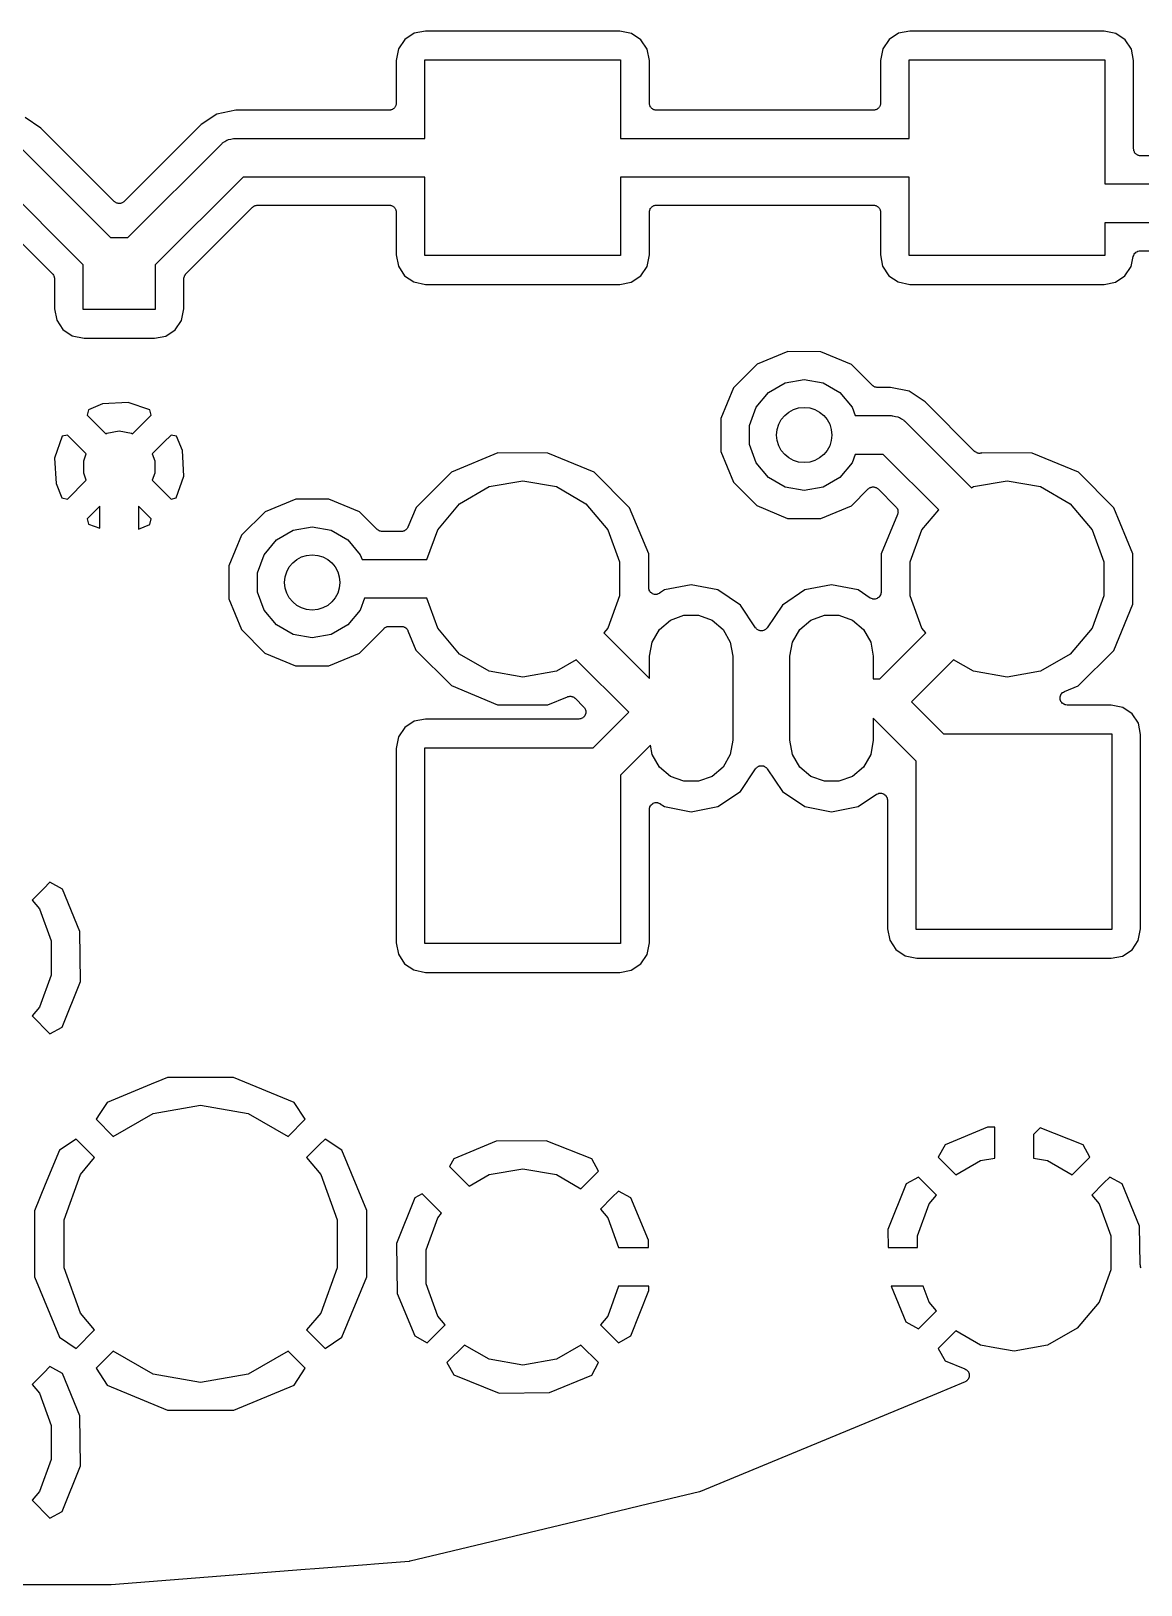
# Model space of a CAD drawing. Extents: x 1.5 to 87.9, y 2 to 70.8.
# Drawn here: x 52 to 72.08, y 1.96 to 30.07 of the extents above; entities that cross this region are included whole.
import ezdxf

# ---------------------------------------------------------------- set-up
doc = ezdxf.new("R2010")
doc.units = 0
doc.header["$MEASUREMENT"] = 0
doc.layers.add('BLACK', color=7, linetype='CONTINUOUS')

msp = doc.modelspace()

# ---------------------------------------------------------------- linework, layer by layer
at = {"layer": 'Black'}
for p, q in [((58.7622, 29.9138), (58.6483, 29.745)), ((58.9328, 30.0258), (58.7622, 29.9138)), ((59.1383, 30.0657), (58.9328, 30.0258)), ((62.6543, 30.0657), (59.1383, 30.0657)), ((62.8666, 30.0231), (62.6543, 30.0657)), ((63.0354, 29.9092), (62.8666, 30.0231)), ((63.1474, 29.7386), (63.0354, 29.9092)), ((67.5252, 29.9138), (67.4113, 29.745)), ((67.6958, 30.0258), (67.5252, 29.9138)), ((67.9013, 30.0657), (67.6958, 30.0258)), ((71.4173, 30.0657), (67.9013, 30.0657)), ((71.6296, 30.0231), (71.4173, 30.0657)), ((71.7984, 29.9092), (71.6296, 30.0231)), ((71.9104, 29.7386), (71.7984, 29.9092)), ((58.6483, 29.745), (58.6057, 29.5327)), ((58.6057, 29.5327), (58.6057, 28.7599)), ((59.1261, 28.1249), (59.1261, 29.5453)), ((59.1261, 29.5453), (62.6669, 29.5453)), ((62.6669, 29.5453), (62.6669, 28.1249)), ((63.1873, 29.5331), (63.1474, 29.7386)), ((63.1873, 28.7599), (63.1873, 29.5331)), ((67.4113, 29.745), (67.3687, 29.5327)), ((67.3687, 29.5327), (67.3687, 28.7599)), ((67.8891, 28.1249), (67.8891, 29.5453)), ((67.8891, 29.5453), (71.4299, 29.5453)), ((71.4299, 29.5453), (71.4299, 27.2994)), ((71.9503, 29.5331), (71.9104, 29.7386)), ((71.9503, 27.9344), (71.9503, 29.5331)), ((58.576, 28.6783), (58.5675, 28.6711)), ((58.5815, 28.6879), (58.576, 28.6783)), ((58.5887, 28.6964), (58.5815, 28.6879)), ((58.5925, 28.7068), (58.5887, 28.6964)), ((58.598, 28.7165), (58.5925, 28.7068)), ((58.5999, 28.7274), (58.598, 28.7165)), ((58.6038, 28.7378), (58.5999, 28.7274)), ((58.6057, 28.7599), (58.6038, 28.749)), ((58.6038, 28.749), (58.6038, 28.7378)), ((63.1892, 28.749), (63.1873, 28.7599)), ((63.1892, 28.7378), (63.1892, 28.749)), ((63.193, 28.7274), (63.1892, 28.7378)), ((63.195, 28.7165), (63.193, 28.7274)), ((63.2005, 28.7068), (63.195, 28.7165)), ((63.2043, 28.6964), (63.2005, 28.7068)), ((63.2115, 28.6879), (63.2043, 28.6964)), ((63.217, 28.6783), (63.2115, 28.6879)), ((63.2255, 28.6711), (63.217, 28.6783)), ((67.339, 28.6783), (67.3305, 28.6711)), ((67.3445, 28.6879), (67.339, 28.6783)), ((67.3517, 28.6964), (67.3445, 28.6879)), ((67.3555, 28.7068), (67.3517, 28.6964)), ((67.361, 28.7165), (67.3555, 28.7068)), ((67.3629, 28.7274), (67.361, 28.7165)), ((67.3668, 28.7378), (67.3629, 28.7274)), ((67.3687, 28.7599), (67.3668, 28.749)), ((67.3668, 28.749), (67.3668, 28.7378)), ((52.1775, 28.3093), (51.8894, 28.5018)), ((55.3621, 28.5653), (55.074, 28.3728)), ((55.702, 28.6329), (55.3621, 28.5653)), ((58.4787, 28.6329), (55.702, 28.6329)), ((58.4896, 28.6348), (58.4787, 28.6329)), ((58.5007, 28.6348), (58.4896, 28.6348)), ((58.5112, 28.6386), (58.5007, 28.6348)), ((58.5221, 28.6406), (58.5112, 28.6386)), ((58.5317, 28.6461), (58.5221, 28.6406)), ((58.5422, 28.6499), (58.5317, 28.6461)), ((58.5507, 28.6571), (58.5422, 28.6499)), ((58.5603, 28.6626), (58.5507, 28.6571)), ((58.5675, 28.6711), (58.5603, 28.6626)), ((63.2327, 28.6626), (63.2255, 28.6711)), ((63.2423, 28.6571), (63.2327, 28.6626)), ((63.2508, 28.6499), (63.2423, 28.6571)), ((63.2613, 28.6461), (63.2508, 28.6499)), ((63.2709, 28.6406), (63.2613, 28.6461)), ((63.2818, 28.6386), (63.2709, 28.6406)), ((63.2923, 28.6348), (63.2818, 28.6386)), ((63.3034, 28.6348), (63.2923, 28.6348)), ((63.3143, 28.6329), (63.3034, 28.6348)), ((67.2417, 28.6329), (63.3143, 28.6329)), ((67.2526, 28.6348), (67.2417, 28.6329)), ((67.2637, 28.6348), (67.2526, 28.6348)), ((67.2742, 28.6386), (67.2637, 28.6348)), ((67.2851, 28.6406), (67.2742, 28.6386)), ((67.2947, 28.6461), (67.2851, 28.6406)), ((67.3052, 28.6499), (67.2947, 28.6461)), ((67.3137, 28.6571), (67.3052, 28.6499)), ((67.3233, 28.6626), (67.3137, 28.6571)), ((67.3305, 28.6711), (67.3233, 28.6626)), ((53.5042, 26.9826), (52.1775, 28.3093)), ((55.074, 28.3728), (53.6838, 26.9826)), ((55.5698, 28.1038), (55.6148, 28.1117)), ((55.6148, 28.1117), (55.659, 28.1236)), ((55.659, 28.1236), (55.6743, 28.1222)), ((55.6743, 28.1222), (55.6895, 28.1249)), ((55.6895, 28.1249), (59.1261, 28.1249)), ((62.6669, 28.1249), (67.8891, 28.1249)), ((51.8095, 27.9589), (53.439, 26.3294)), ((53.749, 26.3294), (55.442, 28.0224)), ((55.442, 28.0224), (55.4546, 28.0312)), ((55.4546, 28.0312), (55.4645, 28.043)), ((55.4645, 28.043), (55.5041, 28.0659)), ((55.5041, 28.0659), (55.5416, 28.0921)), ((55.5416, 28.0921), (55.5565, 28.0961)), ((55.5565, 28.0961), (55.5698, 28.1038)), ((71.9522, 27.9235), (71.9503, 27.9344)), ((71.9522, 27.9123), (71.9522, 27.9235)), ((71.956, 27.9019), (71.9522, 27.9123)), ((71.958, 27.891), (71.956, 27.9019)), ((71.9635, 27.8813), (71.958, 27.891)), ((71.9673, 27.8709), (71.9635, 27.8813)), ((71.9745, 27.8624), (71.9673, 27.8709)), ((71.98, 27.8528), (71.9745, 27.8624)), ((71.9885, 27.8456), (71.98, 27.8528)), ((71.9957, 27.8371), (71.9885, 27.8456)), ((72.0053, 27.8316), (71.9957, 27.8371)), ((72.0138, 27.8244), (72.0053, 27.8316)), ((72.0243, 27.8206), (72.0138, 27.8244)), ((72.0339, 27.8151), (72.0243, 27.8206)), ((72.0448, 27.8131), (72.0339, 27.8151)), ((72.0553, 27.8093), (72.0448, 27.8131)), ((72.0664, 27.8093), (72.0553, 27.8093)), ((72.0773, 27.8074), (72.0664, 27.8093)), ((74.0362, 27.8074), (72.0773, 27.8074)), ((52.944, 25.8344), (51.417, 27.3614)), ((55.8345, 27.4249), (54.244, 25.8344)), ((59.1261, 27.4249), (55.8345, 27.4249)), ((59.1261, 26.0045), (59.1261, 27.4249)), ((67.8891, 27.4249), (62.6669, 27.4249)), ((62.6669, 27.4249), (62.6669, 26.0045)), ((67.8891, 26.0045), (67.8891, 27.4249)), ((71.4299, 27.2994), (74.6836, 27.2994)), ((51.2438, 26.8162), (52.3864, 25.6736)), ((53.5133, 26.9762), (53.5042, 26.9826)), ((53.5212, 26.9684), (53.5133, 26.9762)), ((53.5312, 26.9637), (53.5212, 26.9684)), ((53.5403, 26.9573), (53.5312, 26.9637)), ((53.5511, 26.9544), (53.5403, 26.9573)), ((53.5611, 26.9497), (53.5511, 26.9544)), ((53.5722, 26.9488), (53.5611, 26.9497)), ((53.5829, 26.9459), (53.5722, 26.9488)), ((53.594, 26.9469), (53.5829, 26.9459)), ((53.6051, 26.9459), (53.594, 26.9469)), ((53.6158, 26.9488), (53.6051, 26.9459)), ((53.6269, 26.9497), (53.6158, 26.9488)), ((53.6369, 26.9544), (53.6269, 26.9497)), ((53.6477, 26.9573), (53.6369, 26.9544)), ((53.6568, 26.9637), (53.6477, 26.9573)), ((53.6668, 26.9684), (53.6568, 26.9637)), ((53.6747, 26.9762), (53.6668, 26.9684)), ((53.6838, 26.9826), (53.6747, 26.9762)), ((54.8016, 25.6736), (56.0077, 26.8797)), ((56.0077, 26.8797), (56.0123, 26.8829)), ((56.0123, 26.8829), (56.0159, 26.8872)), ((56.0159, 26.8872), (56.0302, 26.8955)), ((56.0302, 26.8955), (56.0438, 26.905)), ((56.0438, 26.905), (56.0492, 26.9064)), ((56.0492, 26.9064), (56.0541, 26.9092)), ((56.0541, 26.9092), (56.0704, 26.9121)), ((56.0704, 26.9121), (56.0864, 26.9164)), ((56.0864, 26.9164), (56.092, 26.9159)), ((56.092, 26.9159), (56.0975, 26.9169)), ((56.0975, 26.9169), (58.4787, 26.9169)), ((58.4787, 26.9169), (58.4896, 26.915)), ((58.4896, 26.915), (58.5007, 26.915)), ((58.5007, 26.915), (58.5112, 26.9112)), ((58.5112, 26.9112), (58.5221, 26.9092)), ((58.5221, 26.9092), (58.5317, 26.9037)), ((58.5317, 26.9037), (58.5422, 26.8999)), ((58.5422, 26.8999), (58.5507, 26.8927)), ((58.5507, 26.8927), (58.5603, 26.8872)), ((58.5603, 26.8872), (58.5675, 26.8787)), ((58.5675, 26.8787), (58.576, 26.8715)), ((58.576, 26.8715), (58.5815, 26.8619)), ((58.5815, 26.8619), (58.5887, 26.8534)), ((58.5887, 26.8534), (58.5925, 26.843)), ((58.5925, 26.843), (58.598, 26.8333)), ((58.598, 26.8333), (58.5999, 26.8224)), ((58.5999, 26.8224), (58.6038, 26.812)), ((58.6038, 26.812), (58.6038, 26.8008)), ((58.6038, 26.8008), (58.6057, 26.7899)), ((58.6057, 26.7899), (58.6057, 26.0167)), ((63.1873, 26.7899), (63.1892, 26.8008)), ((63.1873, 26.0171), (63.1873, 26.7899)), ((63.1892, 26.812), (63.193, 26.8224)), ((63.1892, 26.8008), (63.1892, 26.812)), ((63.193, 26.8224), (63.195, 26.8333)), ((63.195, 26.8333), (63.2005, 26.843)), ((63.2005, 26.843), (63.2043, 26.8534)), ((63.2043, 26.8534), (63.2115, 26.8619)), ((63.2115, 26.8619), (63.217, 26.8715)), ((63.217, 26.8715), (63.2255, 26.8787)), ((63.2255, 26.8787), (63.2327, 26.8872)), ((63.2327, 26.8872), (63.2423, 26.8927)), ((63.2423, 26.8927), (63.2508, 26.8999)), ((63.2508, 26.8999), (63.2613, 26.9037)), ((63.2613, 26.9037), (63.2709, 26.9092)), ((63.2709, 26.9092), (63.2818, 26.9112)), ((63.2818, 26.9112), (63.2923, 26.915)), ((63.2923, 26.915), (63.3034, 26.915)), ((63.3034, 26.915), (63.3143, 26.9169)), ((63.3143, 26.9169), (67.2417, 26.9169)), ((67.2417, 26.9169), (67.2526, 26.915)), ((67.2526, 26.915), (67.2637, 26.915)), ((67.2637, 26.915), (67.2742, 26.9112)), ((67.2742, 26.9112), (67.2851, 26.9092)), ((67.2851, 26.9092), (67.2947, 26.9037)), ((67.2947, 26.9037), (67.3052, 26.8999)), ((67.3052, 26.8999), (67.3137, 26.8927)), ((67.3137, 26.8927), (67.3233, 26.8872)), ((67.3233, 26.8872), (67.3305, 26.8787)), ((67.3305, 26.8787), (67.339, 26.8715)), ((67.339, 26.8715), (67.3445, 26.8619)), ((67.3445, 26.8619), (67.3517, 26.8534)), ((67.3517, 26.8534), (67.3555, 26.843)), ((67.3555, 26.843), (67.361, 26.8333)), ((67.361, 26.8333), (67.3629, 26.8224)), ((67.3629, 26.8224), (67.3668, 26.812)), ((67.3668, 26.812), (67.3668, 26.8008)), ((67.3668, 26.8008), (67.3687, 26.7899)), ((67.3687, 26.7899), (67.3687, 26.0167)), ((74.6836, 26.5994), (71.4299, 26.5994)), ((71.4299, 26.5994), (71.4299, 26.0045)), ((53.439, 26.3294), (53.749, 26.3294)), ((58.6057, 26.0167), (58.6456, 25.8112)), ((62.6669, 26.0045), (59.1261, 26.0045)), ((63.1447, 25.8048), (63.1873, 26.0171)), ((67.3687, 26.0167), (67.4086, 25.8112)), ((71.4299, 26.0045), (67.8891, 26.0045)), ((71.9077, 25.8048), (71.9448, 25.9894)), ((71.9448, 25.9894), (71.9522, 26.0086)), ((71.9522, 26.0086), (71.9593, 26.0279)), ((71.9593, 26.0279), (71.9603, 26.0291)), ((71.9603, 26.0291), (71.9608, 26.0305)), ((71.9608, 26.0305), (71.9744, 26.0459)), ((71.9744, 26.0459), (71.9876, 26.0617)), ((71.9876, 26.0617), (71.9889, 26.0624)), ((71.9889, 26.0624), (71.9899, 26.0636)), ((71.9899, 26.0636), (72.008, 26.0734)), ((72.008, 26.0734), (72.0258, 26.0837)), ((72.0258, 26.0837), (72.0273, 26.084)), ((72.0273, 26.084), (72.0286, 26.0847)), ((72.0286, 26.0847), (72.049, 26.0878)), ((72.049, 26.0878), (72.0693, 26.0914)), ((72.0693, 26.0914), (74.0362, 26.0914)), ((52.3864, 25.6736), (52.3896, 25.6691)), ((52.3896, 25.6691), (52.3938, 25.6655)), ((52.3938, 25.6655), (52.4021, 25.6511)), ((52.4021, 25.6511), (52.4117, 25.6375)), ((52.4117, 25.6375), (52.4131, 25.6321)), ((52.4131, 25.6321), (52.4159, 25.6273)), ((52.4159, 25.6273), (52.4188, 25.6109)), ((52.4188, 25.6109), (52.4231, 25.5949)), ((52.4231, 25.5949), (52.4226, 25.5893)), ((52.4226, 25.5893), (52.4236, 25.5838)), ((52.4236, 25.5838), (52.4236, 25.0416)), ((52.944, 25.0294), (52.944, 25.8344)), ((54.244, 25.8344), (54.244, 25.0294)), ((54.7644, 25.5838), (54.7654, 25.5893)), ((54.7644, 25.042), (54.7644, 25.5838)), ((54.7649, 25.5949), (54.7692, 25.6109)), ((54.7654, 25.5893), (54.7649, 25.5949)), ((54.7692, 25.6109), (54.7721, 25.6273)), ((54.7721, 25.6273), (54.7749, 25.6321)), ((54.7749, 25.6321), (54.7763, 25.6375)), ((54.7763, 25.6375), (54.7859, 25.6511)), ((54.7859, 25.6511), (54.7942, 25.6655)), ((54.7942, 25.6655), (54.7984, 25.6691)), ((54.7984, 25.6691), (54.8016, 25.6736)), ((58.6456, 25.8112), (58.7576, 25.6406)), ((58.7576, 25.6406), (58.9264, 25.5267)), ((62.8602, 25.524), (63.0308, 25.636)), ((63.0308, 25.636), (63.1447, 25.8048)), ((67.4086, 25.8112), (67.5206, 25.6406)), ((67.5206, 25.6406), (67.6894, 25.5267)), ((71.6232, 25.524), (71.7938, 25.636)), ((71.7938, 25.636), (71.9077, 25.8048)), ((58.9264, 25.5267), (59.1387, 25.4841)), ((59.1387, 25.4841), (62.6547, 25.4841)), ((62.6547, 25.4841), (62.8602, 25.524)), ((67.6894, 25.5267), (67.9017, 25.4841)), ((67.9017, 25.4841), (71.4177, 25.4841)), ((71.4177, 25.4841), (71.6232, 25.524)), ((52.4236, 25.0416), (52.4634, 24.8361)), ((54.244, 25.0294), (52.944, 25.0294)), ((54.7219, 24.8297), (54.7644, 25.042)), ((52.4634, 24.8361), (52.5755, 24.6655)), ((54.6079, 24.6609), (54.7219, 24.8297)), ((52.5755, 24.6655), (52.7443, 24.5515)), ((52.7443, 24.5515), (52.9566, 24.509)), ((52.9566, 24.509), (54.2318, 24.509)), ((54.2318, 24.509), (54.4373, 24.5488)), ((54.4373, 24.5488), (54.6079, 24.6609)), ((65.6906, 24.2667), (65.1361, 24.0376)), ((66.2905, 24.2661), (65.6906, 24.2667)), ((66.8445, 24.0361), (66.2905, 24.2661)), ((65.1361, 24.0376), (64.7115, 23.6137)), ((67.2263, 23.6537), (66.8445, 24.0361)), ((64.7115, 23.6137), (64.4815, 23.0597)), ((65.344, 23.5274), (65.6459, 23.7017)), ((65.6459, 23.7017), (65.9892, 23.7622)), ((65.9892, 23.7622), (66.3325, 23.7017)), ((66.3325, 23.7017), (66.6344, 23.5274)), ((67.2309, 23.6504), (67.2263, 23.6537)), ((67.2345, 23.6461), (67.2309, 23.6504)), ((67.2488, 23.6378), (67.2345, 23.6461)), ((67.2624, 23.6283), (67.2488, 23.6378)), ((67.2678, 23.6269), (67.2624, 23.6283)), ((67.2727, 23.6241), (67.2678, 23.6269)), ((67.289, 23.6212), (67.2727, 23.6241)), ((67.305, 23.6169), (67.289, 23.6212)), ((67.3106, 23.6174), (67.305, 23.6169)), ((67.3161, 23.6164), (67.3106, 23.6174)), ((67.5515, 23.6164), (67.3161, 23.6164)), ((67.8914, 23.5488), (67.5515, 23.6164)), ((53.757, 23.3488), (53.2933, 23.3219)), ((54.1505, 23.2118), (53.757, 23.3488)), ((65.1199, 23.2603), (65.344, 23.5274)), ((66.6344, 23.5274), (66.8585, 23.2603)), ((68.1795, 23.3563), (67.8914, 23.5488)), ((69.0732, 22.4626), (68.1795, 23.3563)), ((53.0386, 23.2164), (53.0148, 23.1179)), ((53.0148, 23.1179), (53.3513, 22.7813)), ((53.2933, 23.3219), (53.0386, 23.2164)), ((53.8367, 22.7813), (54.1732, 23.1179)), ((54.1732, 23.1179), (54.1505, 23.2118)), ((64.4815, 23.0597), (64.4809, 22.4598)), ((65.0006, 22.9327), (65.1199, 23.2603)), ((66.8585, 23.2603), (66.9138, 23.1084)), ((66.9138, 23.1084), (67.564, 23.1084)), ((67.564, 23.1084), (67.5792, 23.1057)), ((67.5792, 23.1057), (67.5945, 23.1071)), ((67.5945, 23.1071), (67.6387, 23.0952)), ((67.6387, 23.0952), (67.6837, 23.0873)), ((67.6837, 23.0873), (67.697, 23.0796)), ((67.697, 23.0796), (67.7119, 23.0756)), ((67.7119, 23.0756), (67.7494, 23.0494)), ((53.3513, 22.7813), (53.3708, 22.7925)), ((53.3708, 22.7925), (53.594, 22.8319)), ((53.594, 22.8319), (53.8172, 22.7925)), ((53.8172, 22.7925), (53.8367, 22.7813)), ((65.0006, 22.5841), (65.0006, 22.9327)), ((67.7494, 23.0494), (67.789, 23.0265)), ((67.789, 23.0265), (67.7989, 23.0147)), ((67.7989, 23.0147), (67.8115, 23.0059)), ((67.8115, 23.0059), (69.0142, 21.8032)), ((52.5616, 22.7359), (52.4246, 22.3424)), ((52.6555, 22.7586), (52.5616, 22.7359)), ((52.9968, 22.4174), (52.6555, 22.7586)), ((54.4032, 22.6294), (54.1912, 22.4174)), ((54.5324, 22.7586), (54.4032, 22.6294)), ((54.4032, 22.6294), (54.4032, 22.6294)), ((54.4032, 22.6294), (54.4032, 22.6294)), ((54.631, 22.7348), (54.5324, 22.7586)), ((54.7365, 22.4801), (54.631, 22.7348)), ((65.1199, 22.2565), (65.0006, 22.5841)), ((52.4246, 22.3424), (52.4515, 21.8787)), ((52.9514, 22.2927), (52.9968, 22.4174)), ((52.9514, 22.0661), (52.9514, 22.2927)), ((54.1912, 22.4174), (54.2366, 22.2927)), ((54.2366, 22.2927), (54.2366, 22.0661)), ((54.7634, 22.0164), (54.7365, 22.4801)), ((60.4453, 22.4337), (59.6076, 22.0875)), ((61.3517, 22.4329), (60.4453, 22.4337)), ((62.1888, 22.0853), (61.3517, 22.4329)), ((64.4809, 22.4598), (64.71, 21.9053)), ((65.344, 21.9894), (65.1199, 22.2565)), ((66.8585, 22.2565), (66.6344, 21.9894)), ((66.9138, 22.4084), (66.8585, 22.2565)), ((67.419, 22.4084), (66.9138, 22.4084)), ((68.4232, 21.4042), (67.419, 22.4084)), ((69.08, 22.4578), (69.0732, 22.4626)), ((69.0856, 22.4517), (69.08, 22.4578)), ((69.0979, 22.4453), (69.0856, 22.4517)), ((69.1093, 22.4373), (69.0979, 22.4453)), ((69.1174, 22.4351), (69.1093, 22.4373)), ((69.1247, 22.4313), (69.1174, 22.4351)), ((69.1385, 22.4295), (69.1247, 22.4313)), ((69.1519, 22.4259), (69.1385, 22.4295)), ((69.1602, 22.4266), (69.1519, 22.4259)), ((69.1684, 22.4255), (69.1602, 22.4266)), ((69.182, 22.4285), (69.1684, 22.4255)), ((69.1959, 22.4297), (69.182, 22.4285)), ((69.2034, 22.4332), (69.1959, 22.4297)), ((69.2055, 22.4337), (69.2034, 22.4332)), ((70.1147, 22.4329), (69.2055, 22.4337)), ((70.9518, 22.0853), (70.1147, 22.4329)), ((52.6555, 21.6002), (52.9968, 21.9414)), ((52.9968, 21.9414), (52.9514, 22.0661)), ((54.2366, 22.0661), (54.1912, 21.9414)), ((54.1912, 21.9414), (54.5324, 21.6002)), ((54.6264, 21.6229), (54.7634, 22.0164)), ((59.6076, 22.0875), (58.9661, 21.4472)), ((60.2887, 21.8249), (60.8965, 21.932)), ((60.8965, 21.932), (61.5043, 21.8249)), ((62.8291, 21.4438), (62.1888, 22.0853)), ((65.6459, 21.8151), (65.344, 21.9894)), ((66.6344, 21.9894), (66.3325, 21.8151)), ((69.0517, 21.8249), (69.6595, 21.932)), ((69.6595, 21.932), (70.2673, 21.8249)), ((71.5921, 21.4438), (70.9518, 22.0853)), ((52.4515, 21.8787), (52.557, 21.624)), ((59.7542, 21.5163), (60.2887, 21.8249)), ((61.5043, 21.8249), (62.0388, 21.5163)), ((64.71, 21.9053), (65.1339, 21.4807)), ((65.9892, 21.7546), (65.6459, 21.8151)), ((66.3325, 21.8151), (65.9892, 21.7546)), ((66.8423, 21.4792), (67.1466, 21.783)), ((67.1466, 21.783), (67.1556, 21.7893)), ((67.1556, 21.7893), (67.1635, 21.7971)), ((67.1635, 21.7971), (67.1736, 21.8019)), ((67.1736, 21.8019), (67.1827, 21.8082)), ((67.1827, 21.8082), (67.1934, 21.8111)), ((67.1934, 21.8111), (67.2034, 21.8158)), ((67.2034, 21.8158), (67.2145, 21.8167)), ((67.2145, 21.8167), (67.2253, 21.8196)), ((67.2253, 21.8196), (67.2364, 21.8187)), ((67.2364, 21.8187), (67.2474, 21.8196)), ((67.2474, 21.8196), (67.2582, 21.8167)), ((67.2582, 21.8167), (67.2693, 21.8157)), ((67.2693, 21.8157), (67.2793, 21.8111)), ((67.2793, 21.8111), (67.29, 21.8082)), ((67.29, 21.8082), (67.2991, 21.8018)), ((67.2991, 21.8018), (67.3092, 21.7971)), ((67.3092, 21.7971), (67.317, 21.7892)), ((67.317, 21.7892), (67.3261, 21.7829)), ((67.3261, 21.7829), (67.6493, 21.4597)), ((69.0142, 21.8032), (69.0517, 21.8249)), ((70.2673, 21.8249), (70.8018, 21.5163)), ((52.557, 21.624), (52.6555, 21.6002)), ((53.244, 21.4702), (53.0148, 21.241)), ((53.244, 21.0751), (53.244, 21.4702)), ((54.1732, 21.241), (53.944, 21.4702)), ((53.944, 21.4702), (53.944, 21.0573)), ((54.5324, 21.6002), (54.6264, 21.6229)), ((56.2334, 21.3706), (55.8088, 20.9467)), ((56.7879, 21.5997), (56.2334, 21.3706)), ((57.3878, 21.5991), (56.7879, 21.5997)), ((57.9418, 21.3691), (57.3878, 21.5991)), ((58.2602, 21.0502), (57.9418, 21.3691)), ((58.9661, 21.4472), (58.8183, 21.0912)), ((59.3574, 21.0435), (59.7542, 21.5163)), ((62.0388, 21.5163), (62.4356, 21.0435)), ((63.1753, 20.6061), (62.8291, 21.4438)), ((65.1339, 21.4807), (65.6879, 21.2507)), ((66.2878, 21.2501), (66.8423, 21.4792)), ((67.6493, 21.4597), (67.6541, 21.4528)), ((67.6541, 21.4528), (67.6603, 21.4471)), ((67.6603, 21.4471), (67.6667, 21.4349)), ((67.6667, 21.4349), (67.6746, 21.4236)), ((67.6746, 21.4236), (67.6768, 21.4154)), ((67.6768, 21.4154), (67.6807, 21.408)), ((67.6807, 21.408), (67.6824, 21.3943)), ((67.6824, 21.3943), (67.686, 21.381)), ((67.6864, 21.3642), (67.6834, 21.3508)), ((67.686, 21.381), (67.6853, 21.3726)), ((67.6853, 21.3726), (67.6864, 21.3642)), ((68.1204, 21.0435), (68.4232, 21.4042)), ((70.8018, 21.5163), (71.1986, 21.0435)), ((71.9383, 20.6061), (71.5921, 21.4438)), ((53.0148, 21.241), (53.0375, 21.147)), ((53.0375, 21.147), (53.244, 21.0751)), ((53.944, 21.0573), (54.1494, 21.1424)), ((54.1494, 21.1424), (54.1732, 21.241)), ((56.7432, 21.0347), (57.0865, 21.0952)), ((57.0865, 21.0952), (57.4298, 21.0347)), ((58.8138, 21.0842), (58.811, 21.0764)), ((58.8183, 21.0912), (58.8138, 21.0842)), ((65.6879, 21.2507), (66.2878, 21.2501)), ((67.6768, 21.3212), (67.3815, 20.6101)), ((67.6786, 21.3294), (67.6768, 21.3212)), ((67.6822, 21.337), (67.6786, 21.3294)), ((67.6834, 21.3508), (67.6822, 21.337)), ((55.8088, 20.9467), (55.5788, 20.3927)), ((56.2172, 20.5933), (56.4413, 20.8604)), ((56.4413, 20.8604), (56.7432, 21.0347)), ((57.4298, 21.0347), (57.7317, 20.8604)), ((57.7317, 20.8604), (57.9558, 20.5933)), ((58.2648, 21.0469), (58.2602, 21.0502)), ((58.2684, 21.0426), (58.2648, 21.0469)), ((58.2827, 21.0343), (58.2684, 21.0426)), ((58.2963, 21.0248), (58.2827, 21.0343)), ((58.3017, 21.0234), (58.2963, 21.0248)), ((58.3066, 21.0206), (58.3017, 21.0234)), ((58.3229, 21.0177), (58.3066, 21.0206)), ((58.3389, 21.0134), (58.3229, 21.0177)), ((58.3445, 21.0139), (58.3389, 21.0134)), ((58.3501, 21.0129), (58.3445, 21.0139)), ((58.701, 21.0129), (58.3501, 21.0129)), ((58.7092, 21.0143), (58.701, 21.0129)), ((58.7175, 21.014), (58.7092, 21.0143)), ((58.7307, 21.0181), (58.7175, 21.014)), ((58.7444, 21.0206), (58.7307, 21.0181)), ((58.7516, 21.0247), (58.7444, 21.0206)), ((58.7595, 21.0272), (58.7516, 21.0247)), ((58.7706, 21.0357), (58.7595, 21.0272)), ((58.7826, 21.0426), (58.7706, 21.0357)), ((58.788, 21.049), (58.7826, 21.0426)), ((58.7946, 21.054), (58.788, 21.049)), ((58.802, 21.0657), (58.7946, 21.054)), ((58.811, 21.0764), (58.802, 21.0657)), ((59.1614, 20.5049), (59.3574, 21.0435)), ((62.4356, 21.0435), (62.6466, 20.4635)), ((67.9094, 20.4635), (68.1204, 21.0435)), ((71.1986, 21.0435), (71.4096, 20.4635)), ((56.0979, 20.2657), (56.2172, 20.5933)), ((57.9558, 20.5933), (57.988, 20.5049)), ((63.1747, 20.0003), (63.1753, 20.6061)), ((67.3815, 20.6101), (67.3809, 19.9154)), ((71.9375, 19.6997), (71.9383, 20.6061)), ((55.5788, 20.3927), (55.5782, 19.7928)), ((56.0979, 19.9171), (56.0979, 20.2657)), ((57.988, 20.5049), (59.1614, 20.5049)), ((62.6466, 20.4635), (62.6466, 19.8463)), ((67.9094, 19.8463), (67.9094, 20.4635)), ((71.4096, 20.4635), (71.4096, 19.8463)), ((63.1755, 19.9961), (63.1747, 20.0003)), ((63.175, 19.9919), (63.1755, 19.9961)), ((63.1793, 19.9745), (63.175, 19.9919)), ((63.1824, 19.9568), (63.1793, 19.9745)), ((63.9445, 20.0509), (63.4628, 19.9551)), ((64.4262, 19.9551), (63.9445, 20.0509)), ((66.4845, 20.0509), (66.0028, 19.9551)), ((66.9662, 19.9551), (66.4845, 20.0509)), ((55.5782, 19.7928), (55.8073, 19.2383)), ((56.2172, 19.5895), (56.0979, 19.9171)), ((58.0342, 19.8049), (57.9558, 19.5895)), ((59.1614, 19.8049), (58.0342, 19.8049)), ((59.3574, 19.2663), (59.1614, 19.8049)), ((62.6466, 19.8463), (62.4356, 19.2663)), ((63.1845, 19.9532), (63.1824, 19.9568)), ((63.1855, 19.949), (63.1845, 19.9532)), ((63.1954, 19.9341), (63.1855, 19.949)), ((63.2044, 19.9186), (63.1954, 19.9341)), ((63.2076, 19.9159), (63.2044, 19.9186)), ((63.21, 19.9123), (63.2076, 19.9159)), ((63.2244, 19.9018), (63.21, 19.9123)), ((63.2381, 19.8902), (63.2244, 19.9018)), ((63.2421, 19.8888), (63.2381, 19.8902)), ((63.2456, 19.8863), (63.2421, 19.8888)), ((63.2628, 19.8813), (63.2456, 19.8863)), ((63.2796, 19.8751), (63.2628, 19.8813)), ((63.2838, 19.8751), (63.2796, 19.8751)), ((63.2879, 19.8739), (63.2838, 19.8751)), ((63.3058, 19.8751), (63.2879, 19.8739)), ((63.3237, 19.8751), (63.3058, 19.8751)), ((63.3277, 19.8765), (63.3237, 19.8751)), ((63.3319, 19.8768), (63.3277, 19.8765)), ((63.3483, 19.884), (63.3319, 19.8768)), ((63.3651, 19.8901), (63.3483, 19.884)), ((63.3684, 19.8929), (63.3651, 19.8901)), ((63.3723, 19.8946), (63.3684, 19.8929)), ((63.4628, 19.9551), (63.3723, 19.8946)), ((64.8345, 19.6822), (64.4262, 19.9551)), ((65.1089, 19.2715), (64.8345, 19.6822)), ((65.5945, 19.6822), (65.3201, 19.2715)), ((66.0028, 19.9551), (65.5945, 19.6822)), ((67.1834, 19.8099), (66.9662, 19.9551)), ((67.1871, 19.8083), (67.1834, 19.8099)), ((67.1903, 19.8056), (67.1871, 19.8083)), ((67.2072, 19.7994), (67.1903, 19.8056)), ((67.2237, 19.7922), (67.2072, 19.7994)), ((67.2279, 19.7919), (67.2237, 19.7922)), ((67.2317, 19.7905), (67.2279, 19.7919)), ((67.2498, 19.7905), (67.2317, 19.7905)), ((67.2677, 19.7893), (67.2498, 19.7905)), ((67.2717, 19.7905), (67.2677, 19.7893)), ((67.2759, 19.7904), (67.2717, 19.7905)), ((67.2928, 19.7966), (67.2759, 19.7904)), ((67.3101, 19.8016), (67.2928, 19.7966)), ((67.3134, 19.8041), (67.3101, 19.8016)), ((67.3173, 19.8055), (67.3134, 19.8041)), ((67.3311, 19.8171), (67.3173, 19.8055)), ((67.3457, 19.8277), (67.3311, 19.8171)), ((67.348, 19.8312), (67.3457, 19.8277)), ((67.3511, 19.8338), (67.348, 19.8312)), ((67.3601, 19.8494), (67.3511, 19.8338)), ((67.3702, 19.8644), (67.3601, 19.8494)), ((67.3711, 19.8684), (67.3702, 19.8644)), ((67.3732, 19.872), (67.3711, 19.8684)), ((67.3764, 19.8897), (67.3732, 19.872)), ((67.3806, 19.9072), (67.3764, 19.8897)), ((67.3809, 19.9154), (67.3802, 19.9113)), ((67.3802, 19.9113), (67.3806, 19.9072)), ((68.1204, 19.2663), (67.9094, 19.8463)), ((71.4096, 19.8463), (71.1986, 19.2663)), ((71.5899, 18.8626), (71.9375, 19.6997)), ((56.4413, 19.3224), (56.2172, 19.5895)), ((57.9558, 19.5895), (57.7317, 19.3224)), ((63.3676, 19.2401), (63.5679, 19.4082)), ((63.5679, 19.4082), (63.8137, 19.4977)), ((63.8137, 19.4977), (64.0753, 19.4977)), ((64.0753, 19.4977), (64.3211, 19.4082)), ((64.3211, 19.4082), (64.5214, 19.2401)), ((65.9076, 19.2401), (66.1079, 19.4082)), ((66.1079, 19.4082), (66.3537, 19.4977)), ((66.3537, 19.4977), (66.6153, 19.4977)), ((66.6153, 19.4977), (66.8611, 19.4082)), ((66.8611, 19.4082), (67.0614, 19.2401)), ((55.8073, 19.2383), (56.2312, 18.8137)), ((56.7432, 19.1481), (56.4413, 19.3224)), ((57.0865, 19.0876), (56.7432, 19.1481)), ((57.4298, 19.1481), (57.0865, 19.0876)), ((57.7317, 19.3224), (57.4298, 19.1481)), ((57.9396, 18.8122), (58.3749, 19.2468)), ((58.3749, 19.2468), (58.3806, 19.2558)), ((58.3806, 19.2558), (58.3872, 19.2608)), ((58.3872, 19.2608), (58.3926, 19.2672)), ((58.3926, 19.2672), (58.4046, 19.2741)), ((58.4046, 19.2741), (58.4157, 19.2826)), ((58.4157, 19.2826), (58.4236, 19.2851)), ((58.4236, 19.2851), (58.4308, 19.2892)), ((58.4308, 19.2892), (58.4445, 19.2917)), ((58.4445, 19.2917), (58.4577, 19.2958)), ((58.4577, 19.2958), (58.466, 19.2955)), ((58.466, 19.2955), (58.4742, 19.2969)), ((58.4742, 19.2969), (58.7009, 19.2969)), ((58.7009, 19.2969), (58.7092, 19.2954)), ((58.7092, 19.2954), (58.7176, 19.2958)), ((58.7176, 19.2958), (58.7307, 19.2916)), ((58.7307, 19.2916), (58.7443, 19.2892)), ((58.7443, 19.2892), (58.7516, 19.285)), ((58.7516, 19.285), (58.7596, 19.2825)), ((58.7596, 19.2825), (58.7706, 19.2741)), ((58.7706, 19.2741), (58.7825, 19.2672)), ((58.7825, 19.2672), (58.7879, 19.2607)), ((58.7879, 19.2607), (58.7946, 19.2556)), ((58.7946, 19.2556), (58.802, 19.244)), ((58.802, 19.244), (58.8109, 19.2334)), ((58.8109, 19.2334), (58.8137, 19.2255)), ((58.8137, 19.2255), (58.8182, 19.2184)), ((58.8182, 19.2184), (58.9639, 18.866)), ((59.7542, 18.7935), (59.3574, 19.2663)), ((62.4356, 19.2663), (62.3646, 19.1818)), ((62.3646, 19.1818), (63.1914, 18.355)), ((63.2368, 19.0136), (63.3676, 19.2401)), ((64.5214, 19.2401), (64.6522, 19.0136)), ((65.1185, 19.2615), (65.1089, 19.2715)), ((65.1267, 19.2503), (65.1185, 19.2615)), ((65.1336, 19.2457), (65.1267, 19.2503)), ((65.1394, 19.2397), (65.1336, 19.2457)), ((65.1518, 19.2335), (65.1394, 19.2397)), ((65.1634, 19.2258), (65.1518, 19.2335)), ((65.1715, 19.2239), (65.1634, 19.2258)), ((65.179, 19.2202), (65.1715, 19.2239)), ((65.1927, 19.2187), (65.179, 19.2202)), ((65.2062, 19.2154), (65.1927, 19.2187)), ((65.2145, 19.2163), (65.2062, 19.2154)), ((65.2228, 19.2154), (65.2145, 19.2163)), ((65.2363, 19.2187), (65.2228, 19.2154)), ((65.25, 19.2202), (65.2363, 19.2187)), ((65.2575, 19.2239), (65.25, 19.2202)), ((65.2656, 19.2258), (65.2575, 19.2239)), ((65.2772, 19.2335), (65.2656, 19.2258)), ((65.2896, 19.2397), (65.2772, 19.2335)), ((65.2954, 19.2457), (65.2896, 19.2397)), ((65.3023, 19.2503), (65.2954, 19.2457)), ((65.3105, 19.2615), (65.3023, 19.2503)), ((65.3201, 19.2715), (65.3105, 19.2615)), ((65.7768, 19.0136), (65.9076, 19.2401)), ((67.0614, 19.2401), (67.1922, 19.0136)), ((67.3555, 18.3459), (68.1914, 19.1818)), ((68.1914, 19.1818), (68.1204, 19.2663)), ((71.1986, 19.2663), (70.8018, 18.7935)), ((58.9639, 18.866), (59.6042, 18.2245)), ((63.1914, 18.756), (63.2368, 19.0136)), ((64.6522, 19.0136), (64.6976, 18.756)), ((65.7314, 18.756), (65.7768, 19.0136)), ((67.1922, 19.0136), (67.2376, 18.756)), ((70.9484, 18.2223), (71.5899, 18.8626)), ((56.2312, 18.8137), (56.7852, 18.5837)), ((56.7852, 18.5837), (57.3851, 18.5831)), ((57.3851, 18.5831), (57.9396, 18.8122)), ((60.2887, 18.4849), (59.7542, 18.7935)), ((61.8639, 18.6925), (61.5043, 18.4849)), ((62.808, 17.7484), (61.8639, 18.6925)), ((63.1914, 18.355), (63.1914, 18.756)), ((64.6976, 18.756), (64.6976, 17.2358)), ((65.7314, 17.2358), (65.7314, 18.756)), ((67.2376, 18.756), (67.2376, 18.3459)), ((68.6921, 18.6925), (67.932, 17.9324)), ((69.0517, 18.4849), (68.6921, 18.6925)), ((70.8018, 18.7935), (70.2673, 18.4849)), ((60.8965, 18.3778), (60.2887, 18.4849)), ((61.5043, 18.4849), (60.8965, 18.3778)), ((67.2376, 18.3459), (67.3555, 18.3459)), ((69.6595, 18.3778), (69.0517, 18.4849)), ((70.2673, 18.4849), (69.6595, 18.3778)), ((59.6042, 18.2245), (60.4413, 17.8769)), ((61.3477, 17.8761), (61.704, 18.0233)), ((61.704, 18.0233), (61.7121, 18.0251)), ((61.7121, 18.0251), (61.7196, 18.0286)), ((61.7196, 18.0286), (61.7334, 18.0298)), ((61.7334, 18.0298), (61.747, 18.0328)), ((61.747, 18.0328), (61.7553, 18.0317)), ((61.7553, 18.0317), (61.7635, 18.0325)), ((61.7635, 18.0325), (61.777, 18.0289)), ((61.777, 18.0289), (61.7907, 18.027)), ((61.7907, 18.027), (61.7981, 18.0232)), ((61.7981, 18.0232), (61.8061, 18.021)), ((61.8061, 18.021), (61.8175, 18.0131)), ((61.8175, 18.0131), (61.8299, 18.0066)), ((61.8299, 18.0066), (61.8355, 18.0005)), ((61.8355, 18.0005), (61.8423, 17.9958)), ((61.8423, 17.9958), (62.0015, 17.8365)), ((70.6189, 18.0174), (70.6197, 18.02)), ((70.6197, 17.9981), (70.6189, 18.0174)), ((70.6197, 18.0228), (70.6264, 18.041)), ((70.6197, 18.02), (70.6197, 18.0228)), ((70.6197, 17.9787), (70.6197, 17.9981)), ((70.6264, 18.041), (70.6322, 18.0595)), ((70.6322, 18.0595), (70.6339, 18.0616)), ((70.6339, 18.0616), (70.6348, 18.0642)), ((70.6348, 18.0642), (70.6473, 18.0791)), ((70.6473, 18.0791), (70.6591, 18.0944)), ((70.6591, 18.0944), (70.6614, 18.0959)), ((70.6614, 18.0959), (70.6632, 18.098)), ((70.6632, 18.098), (70.68, 18.1077)), ((70.68, 18.1077), (70.6963, 18.1181)), ((70.6963, 18.1181), (70.9484, 18.2223)), ((60.4413, 17.8769), (61.3477, 17.8761)), ((62.0015, 17.8365), (62.011, 17.8229)), ((62.011, 17.8229), (62.0217, 17.8102)), ((62.0217, 17.8102), (62.0236, 17.805)), ((62.0236, 17.805), (62.0268, 17.8004)), ((62.0268, 17.8004), (62.0311, 17.7844)), ((62.0344, 17.7139), (62.0273, 17.6988)), ((62.0311, 17.7844), (62.0368, 17.7688)), ((62.0348, 17.7194), (62.0344, 17.7139)), ((62.0368, 17.7247), (62.0348, 17.7194)), ((62.0368, 17.7688), (62.0368, 17.7632)), ((62.0368, 17.7632), (62.0382, 17.7578)), ((62.0382, 17.7578), (62.0368, 17.7413)), ((62.0368, 17.7413), (62.0368, 17.7247)), ((62.1719, 17.0993), (62.8157, 17.743)), ((62.8157, 17.743), (62.808, 17.7484)), ((67.932, 17.9324), (68.5111, 17.3533)), ((70.6207, 17.9761), (70.6197, 17.9787)), ((70.6208, 17.9733), (70.6207, 17.9761)), ((70.6282, 17.9554), (70.6208, 17.9733)), ((70.6348, 17.9372), (70.6282, 17.9554)), ((70.6366, 17.9351), (70.6348, 17.9372)), ((70.6376, 17.9326), (70.6366, 17.9351)), ((70.6507, 17.9183), (70.6376, 17.9326)), ((70.6632, 17.9034), (70.6507, 17.9183)), ((70.6656, 17.9021), (70.6632, 17.9034)), ((70.6674, 17.9), (70.6656, 17.9021)), ((70.6846, 17.8911), (70.6674, 17.9)), ((70.7014, 17.8814), (70.6846, 17.8911)), ((70.7041, 17.8809), (70.7014, 17.8814)), ((70.7065, 17.8796), (70.7041, 17.8809)), ((70.7257, 17.8771), (70.7065, 17.8796)), ((70.7448, 17.8737), (70.7257, 17.8771)), ((71.5443, 17.8737), (70.7448, 17.8737)), ((71.7566, 17.8311), (71.5443, 17.8737)), ((71.9254, 17.7172), (71.7566, 17.8311)), ((72.0374, 17.5466), (71.9254, 17.7172)), ((58.7622, 17.4678), (58.6483, 17.299)), ((58.9328, 17.5798), (58.7622, 17.4678)), ((59.1383, 17.6197), (58.9328, 17.5798)), ((61.9117, 17.6197), (59.1383, 17.6197)), ((61.928, 17.6226), (61.9117, 17.6197)), ((61.9445, 17.624), (61.928, 17.6226)), ((61.9496, 17.6264), (61.9445, 17.624)), ((61.9551, 17.6274), (61.9496, 17.6264)), ((61.9695, 17.6357), (61.9551, 17.6274)), ((61.9845, 17.6427), (61.9695, 17.6357)), ((61.9885, 17.6466), (61.9845, 17.6427)), ((61.9933, 17.6494), (61.9885, 17.6466)), ((62.004, 17.6621), (61.9933, 17.6494)), ((62.0157, 17.6739), (62.004, 17.6621)), ((62.0181, 17.6789), (62.0157, 17.6739)), ((62.0217, 17.6832), (62.0181, 17.6789)), ((62.0273, 17.6988), (62.0217, 17.6832)), ((68.0161, 16.8583), (67.2376, 17.6368)), ((67.2376, 17.6368), (67.2376, 17.2358)), ((72.0773, 17.3411), (72.0374, 17.5466)), ((58.6483, 17.299), (58.6057, 17.0867)), ((64.6976, 17.2358), (64.6522, 16.9782)), ((65.7768, 16.9782), (65.7314, 17.2358)), ((67.2376, 17.2358), (67.1922, 16.9782)), ((68.5111, 17.3533), (71.5569, 17.3533)), ((71.5569, 17.3533), (71.5569, 13.8125)), ((72.0773, 13.8251), (72.0773, 17.3411)), ((58.6057, 17.0867), (58.6057, 13.5707)), ((59.1261, 13.5585), (59.1261, 17.0993)), ((59.1261, 17.0993), (62.1719, 17.0993)), ((63.2074, 17.1448), (62.6669, 16.6043)), ((63.2368, 16.9782), (63.2074, 17.1448)), ((63.3676, 16.7517), (63.2368, 16.9782)), ((64.6522, 16.9782), (64.5214, 16.7517)), ((65.9076, 16.7517), (65.7768, 16.9782)), ((67.1922, 16.9782), (67.0614, 16.7517)), ((62.6669, 16.6043), (62.6669, 13.5585)), ((63.5679, 16.5835), (63.3676, 16.7517)), ((64.5214, 16.7517), (64.3211, 16.5835)), ((64.8345, 16.3096), (65.1089, 16.7203)), ((65.1089, 16.7203), (65.1185, 16.7303)), ((65.1185, 16.7303), (65.1267, 16.7415)), ((65.1267, 16.7415), (65.1336, 16.7461)), ((65.1336, 16.7461), (65.1394, 16.7521)), ((65.1394, 16.7521), (65.1518, 16.7583)), ((65.1518, 16.7583), (65.1634, 16.766)), ((65.1634, 16.766), (65.1715, 16.7679)), ((65.1715, 16.7679), (65.179, 16.7716)), ((65.179, 16.7716), (65.1927, 16.7731)), ((65.1927, 16.7731), (65.2062, 16.7764)), ((65.2062, 16.7764), (65.2145, 16.7755)), ((65.2145, 16.7755), (65.2228, 16.7764)), ((65.2228, 16.7764), (65.2363, 16.7731)), ((65.2363, 16.7731), (65.25, 16.7716)), ((65.25, 16.7716), (65.2575, 16.7679)), ((65.2575, 16.7679), (65.2656, 16.766)), ((65.2656, 16.766), (65.2772, 16.7583)), ((65.2772, 16.7583), (65.2896, 16.7521)), ((65.2896, 16.7521), (65.2954, 16.7461)), ((65.2954, 16.7461), (65.3023, 16.7415)), ((65.3023, 16.7415), (65.3105, 16.7303)), ((65.3105, 16.7303), (65.3201, 16.7203)), ((65.3201, 16.7203), (65.5945, 16.3096)), ((66.1079, 16.5835), (65.9076, 16.7517)), ((67.0614, 16.7517), (66.8611, 16.5835)), ((68.0161, 13.8125), (68.0161, 16.8583)), ((63.8137, 16.4941), (63.5679, 16.5835)), ((64.0753, 16.4941), (63.8137, 16.4941)), ((64.3211, 16.5835), (64.0753, 16.4941)), ((64.4262, 16.0367), (64.8345, 16.3096)), ((65.5945, 16.3096), (66.0028, 16.0367)), ((66.3537, 16.4941), (66.1079, 16.5835)), ((66.6153, 16.4941), (66.3537, 16.4941)), ((66.8611, 16.5835), (66.6153, 16.4941)), ((63.1919, 16.009), (63.195, 16.0267)), ((63.195, 16.0267), (63.1971, 16.0303)), ((63.1971, 16.0303), (63.1981, 16.0344)), ((63.1981, 16.0344), (63.2081, 16.0493)), ((63.2081, 16.0493), (63.217, 16.0649)), ((63.217, 16.0649), (63.2202, 16.0676)), ((63.2202, 16.0676), (63.2226, 16.0711)), ((63.2226, 16.0711), (63.2371, 16.0817)), ((63.2371, 16.0817), (63.2508, 16.0932)), ((63.2508, 16.0932), (63.2548, 16.0947)), ((63.2548, 16.0947), (63.2582, 16.0971)), ((63.2582, 16.0971), (63.2754, 16.1022)), ((63.2754, 16.1022), (63.2923, 16.1083)), ((63.2923, 16.1083), (63.2965, 16.1083)), ((63.2965, 16.1083), (63.3005, 16.1095)), ((63.3005, 16.1095), (63.3184, 16.1083)), ((63.3184, 16.1083), (63.3364, 16.1083)), ((63.3364, 16.1083), (63.3403, 16.1069)), ((63.3403, 16.1069), (63.3445, 16.1066)), ((63.3445, 16.1066), (63.3609, 16.0994)), ((63.3609, 16.0994), (63.3778, 16.0932)), ((63.3778, 16.0932), (63.381, 16.0905)), ((63.381, 16.0905), (63.3849, 16.0888)), ((63.3849, 16.0888), (63.4628, 16.0367)), ((63.4628, 16.0367), (63.9445, 15.9409)), ((63.9445, 15.9409), (64.4262, 16.0367)), ((66.0028, 16.0367), (66.4845, 15.9409)), ((66.4845, 15.9409), (66.9662, 16.0367)), ((66.9662, 16.0367), (67.2981, 16.2585)), ((67.2981, 16.2585), (67.302, 16.2602)), ((67.302, 16.2602), (67.3052, 16.2629)), ((67.3052, 16.2629), (67.322, 16.2691)), ((67.322, 16.2691), (67.3385, 16.2763)), ((67.3385, 16.2763), (67.3427, 16.2766)), ((67.3427, 16.2766), (67.3466, 16.278)), ((67.3466, 16.278), (67.3646, 16.278)), ((67.3646, 16.278), (67.3825, 16.2792)), ((67.3825, 16.2792), (67.3865, 16.278)), ((67.3865, 16.278), (67.3907, 16.278)), ((67.3907, 16.278), (67.4076, 16.2719)), ((67.4076, 16.2719), (67.4248, 16.2669)), ((67.4248, 16.2669), (67.4282, 16.2644)), ((67.4282, 16.2644), (67.4322, 16.2629)), ((67.4322, 16.2629), (67.4459, 16.2514)), ((67.4459, 16.2514), (67.4604, 16.2408)), ((67.4604, 16.2408), (67.4628, 16.2373)), ((67.4628, 16.2373), (67.466, 16.2346)), ((67.466, 16.2346), (67.4749, 16.219)), ((67.4749, 16.219), (67.4849, 16.2041)), ((67.4849, 16.2041), (67.4859, 16.2)), ((67.4859, 16.2), (67.488, 16.1964)), ((67.488, 16.1964), (67.4911, 16.1787)), ((67.4911, 16.1787), (67.4954, 16.1613)), ((67.4954, 16.1613), (67.495, 16.1571)), ((67.495, 16.1571), (67.4957, 16.1529)), ((67.4957, 16.1529), (67.4957, 13.8247)), ((63.1873, 15.9832), (63.188, 15.9874)), ((63.1873, 13.5711), (63.1873, 15.9832)), ((63.1876, 15.9915), (63.1919, 16.009)), ((63.188, 15.9874), (63.1876, 15.9915)), ((52.3408, 14.669), (52.2289, 14.5571)), ((52.5652, 14.5443), (52.3408, 14.669)), ((52.2289, 14.5571), (52.0157, 14.3438)), ((52.0157, 14.3438), (52.1486, 14.1855)), ((52.882, 13.7795), (52.5652, 14.5443)), ((52.1486, 14.1855), (52.3596, 13.6055)), ((52.8934, 12.8723), (52.882, 13.7795)), ((67.4957, 13.8247), (67.5356, 13.6192)), ((71.5569, 13.8125), (68.0161, 13.8125)), ((72.0347, 13.6128), (72.0773, 13.8251)), ((52.3596, 13.6055), (52.3596, 12.9883)), ((58.6057, 13.5707), (58.6456, 13.3652)), ((62.6669, 13.5585), (59.1261, 13.5585)), ((63.1447, 13.3588), (63.1873, 13.5711)), ((67.5356, 13.6192), (67.6476, 13.4486)), ((71.9208, 13.444), (72.0347, 13.6128)), ((58.6456, 13.3652), (58.7576, 13.1946)), ((63.0308, 13.19), (63.1447, 13.3588)), ((67.6476, 13.4486), (67.8164, 13.3347)), ((67.8164, 13.3347), (68.0287, 13.2921)), ((68.0287, 13.2921), (71.5447, 13.2921)), ((71.5447, 13.2921), (71.7502, 13.332)), ((71.7502, 13.332), (71.9208, 13.444)), ((52.3596, 12.9883), (52.1486, 12.4083)), ((58.7576, 13.1946), (58.9264, 13.0807)), ((58.9264, 13.0807), (59.1387, 13.0381)), ((59.1387, 13.0381), (62.6547, 13.0381)), ((62.6547, 13.0381), (62.8602, 13.078)), ((62.8602, 13.078), (63.0308, 13.19)), ((52.5644, 12.0491), (52.8934, 12.8723)), ((52.1486, 12.4083), (52.0157, 12.25)), ((52.0157, 12.25), (52.3408, 11.9248)), ((52.3408, 11.9248), (52.5644, 12.0491)), ((54.1732, 11.0139), (53.3769, 10.684)), ((54.362, 11.0921), (54.1732, 11.0139)), ((54.4674, 11.1357), (54.362, 11.0921)), ((54.362, 11.0921), (54.362, 11.0921)), ((54.362, 11.0921), (54.362, 11.0921)), ((54.7634, 11.1359), (54.4674, 11.1357)), ((54.8917, 11.1359), (54.7634, 11.1359)), ((55.6641, 11.1363), (54.8917, 11.1359)), ((56.7575, 10.684), (55.6641, 11.1363)), ((53.3769, 10.684), (53.244, 10.4846)), ((56.9601, 10.3801), (56.7575, 10.684)), ((53.244, 10.4846), (53.1743, 10.3801)), ((53.4857, 10.0687), (54.2089, 10.4862)), ((54.2089, 10.4862), (55.0672, 10.6375)), ((55.0672, 10.6375), (55.9255, 10.4862)), ((55.9255, 10.4862), (56.6487, 10.0687)), ((53.1743, 10.3801), (53.4857, 10.0687)), ((56.6487, 10.0687), (56.9601, 10.3801)), ((69.3039, 10.2354), (68.5391, 9.91861)), ((69.4365, 10.2371), (69.3039, 10.2354)), ((69.4365, 9.67833), (69.4365, 10.2371)), ((70.2599, 10.2273), (70.1365, 10.1039)), ((71.0343, 9.91783), (70.2599, 10.2273)), ((52.8151, 10.0209), (52.5112, 9.81833)), ((53.1491, 9.68692), (52.8151, 10.0209)), ((57.2133, 9.91486), (56.9853, 9.68692)), ((57.3193, 10.0209), (57.2133, 9.91487)), ((57.2133, 9.91487), (57.2133, 9.91487)), ((57.2133, 9.91487), (57.2133, 9.91486)), ((57.6232, 9.81831), (57.3193, 10.0209)), ((60.4139, 9.98141), (59.6491, 9.66461)), ((61.3211, 9.99278), (60.4139, 9.98141)), ((62.1443, 9.66383), (61.3211, 9.99278)), ((68.5391, 9.91861), (68.4144, 9.6942)), ((70.1365, 10.1039), (70.1365, 9.67833)), ((71.1586, 9.6942), (71.0343, 9.91783)), ((52.5112, 9.81833), (52.2565, 9.20254)), ((52.8939, 9.38277), (53.1491, 9.68692)), ((56.9853, 9.68692), (57.2405, 9.38277)), ((58.0749, 8.72778), (57.6232, 9.81831)), ((59.6491, 9.66461), (59.5729, 9.52746)), ((62.2686, 9.4402), (62.1443, 9.66383)), ((68.4144, 9.6942), (68.733, 9.37558)), ((68.733, 9.37558), (69.1787, 9.63287)), ((69.1787, 9.63287), (69.4365, 9.67833)), ((70.1365, 9.67833), (70.3943, 9.63287)), ((70.3943, 9.63287), (70.84, 9.37557)), ((70.84, 9.37557), (71.1586, 9.6942)), ((52.5958, 8.56378), (52.8939, 9.38277)), ((57.2405, 9.38277), (57.5386, 8.56378)), ((59.5729, 9.52746), (59.9291, 9.17127)), ((59.9291, 9.17127), (60.2887, 9.37887)), ((60.2887, 9.37887), (60.8965, 9.48604)), ((60.8965, 9.48604), (61.5043, 9.37887)), ((61.5043, 9.37887), (61.95, 9.12157)), ((61.95, 9.12157), (62.2686, 9.4402)), ((68.0552, 9.33499), (67.8316, 9.2107)), ((68.3803, 9.00985), (68.0552, 9.33499)), ((71.5178, 9.33499), (71.4059, 9.22313)), ((71.7422, 9.21026), (71.5178, 9.33499)), ((52.2565, 9.20254), (52.0589, 8.72491)), ((59.0779, 9.03249), (58.9416, 8.9567)), ((59.4284, 8.68203), (59.0779, 9.03249)), ((62.6278, 9.08099), (62.5159, 8.96913)), ((62.8522, 8.95627), (62.6278, 9.08099)), ((67.8316, 9.2107), (67.5026, 8.3875)), ((68.2474, 8.85147), (68.3803, 9.00985)), ((71.4059, 9.22313), (71.1927, 9.00985)), ((71.1927, 9.00985), (71.3256, 8.85147)), ((72.059, 8.44545), (71.7422, 9.21026)), ((52.0589, 8.72491), (52.0595, 7.52822)), ((58.0755, 7.53109), (58.0749, 8.72778)), ((58.9416, 8.9567), (58.6126, 8.1335)), ((62.5159, 8.96913), (62.3027, 8.75585)), ((62.3027, 8.75585), (62.4356, 8.59747)), ((63.169, 8.19145), (62.8522, 8.95627)), ((68.0364, 8.2715), (68.2474, 8.85147)), ((71.3256, 8.85147), (71.5366, 8.2715)), ((52.5958, 7.69222), (52.5958, 8.56378)), ((57.5386, 8.56378), (57.5386, 7.69222)), ((59.1464, 8.0175), (59.3574, 8.59747)), ((59.3574, 8.59747), (59.4284, 8.68203)), ((62.4356, 8.59747), (62.6316, 8.0589)), ((72.0676, 7.75693), (72.059, 8.44545)), ((63.1707, 8.0589), (63.169, 8.19145)), ((67.5026, 8.3875), (67.5067, 8.0589)), ((68.0364, 8.0589), (68.0364, 8.2715)), ((71.5366, 8.2715), (71.5366, 7.6543)), ((58.6126, 8.1335), (58.624, 7.22635)), ((59.1464, 7.4003), (59.1464, 8.0175)), ((62.6316, 8.0589), (63.1707, 8.0589)), ((67.5067, 8.0589), (68.0364, 8.0589)), ((52.8939, 6.87322), (52.5958, 7.69222)), ((57.5386, 7.69222), (57.2405, 6.87322)), ((71.5366, 7.6543), (71.3256, 7.07433)), ((72.0678, 7.75607), (72.0676, 7.75693)), ((72.0677, 7.7552), (72.0678, 7.75607)), ((72.0719, 7.73445), (72.0677, 7.7552)), ((72.0758, 7.71359), (72.0719, 7.73445)), ((72.0763, 7.71284), (72.0758, 7.71359)), ((72.0765, 7.71198), (72.0763, 7.71284)), ((72.0773, 7.71059), (72.0765, 7.71198)), ((72.0875, 7.69391), (72.0773, 7.71059)), ((52.0595, 7.52822), (52.5112, 6.43769)), ((57.6232, 6.43767), (58.0755, 7.53109)), ((59.3574, 6.82033), (59.1464, 7.4003)), ((62.6316, 7.3589), (62.4356, 6.82033)), ((63.1794, 7.3589), (62.6316, 7.3589)), ((63.1804, 7.2843), (63.1794, 7.3589)), ((68.1439, 7.3589), (67.5643, 7.3589)), ((67.5643, 7.3589), (67.8308, 6.71554)), ((68.2474, 7.07433), (68.1439, 7.3589)), ((58.624, 7.22635), (58.9408, 6.46153)), ((62.8514, 6.4611), (63.1804, 7.2843)), ((68.3803, 6.91595), (68.2474, 7.07433)), ((71.3256, 7.07433), (71.1586, 6.87535)), ((53.1491, 6.56908), (52.8939, 6.87322)), ((57.2405, 6.87322), (56.9853, 6.56908)), ((59.4903, 6.66195), (59.3574, 6.82033)), ((62.4356, 6.82033), (62.3027, 6.66195)), ((68.0552, 6.59081), (68.3803, 6.91595)), ((71.1586, 6.87535), (70.9288, 6.60153)), ((52.8151, 6.23514), (53.1491, 6.56908)), ((56.9853, 6.56908), (57.3193, 6.23514)), ((59.1652, 6.33681), (59.4903, 6.66195)), ((62.3027, 6.66195), (62.6278, 6.33681)), ((67.8308, 6.71554), (68.0552, 6.59081)), ((68.733, 6.55022), (68.4144, 6.2316)), ((69.1787, 6.29293), (68.733, 6.55022)), ((70.9288, 6.60153), (70.3943, 6.29293)), ((52.5112, 6.43769), (52.8151, 6.23514)), ((53.4857, 6.18731), (53.1743, 5.87593)), ((54.2089, 5.76979), (53.4857, 6.18731)), ((56.6487, 6.18731), (55.9255, 5.76979)), ((56.9601, 5.87593), (56.6487, 6.18731)), ((57.3193, 6.23514), (57.6232, 6.43767)), ((58.9408, 6.46153), (59.1652, 6.33681)), ((59.843, 6.29622), (59.5244, 5.9776)), ((60.2887, 6.03893), (59.843, 6.29622)), ((61.95, 6.29623), (61.5043, 6.03893)), ((62.2686, 5.9776), (61.95, 6.29623)), ((62.6278, 6.33681), (62.8514, 6.4611)), ((68.4144, 6.2316), (68.5387, 6.00797)), ((69.4365, 6.24747), (69.1787, 6.29293)), ((69.7865, 6.18576), (69.4365, 6.24747)), ((70.3943, 6.29293), (69.7865, 6.18576)), ((52.3408, 5.90599), (52.2289, 5.79413)), ((52.5652, 5.78126), (52.3408, 5.90599)), ((59.5244, 5.9776), (59.6487, 5.75397)), ((60.8965, 5.93176), (60.2887, 6.03893)), ((61.5043, 6.03893), (60.8965, 5.93176)), ((62.1439, 5.75319), (62.2686, 5.9776)), ((68.5387, 6.00797), (68.8973, 5.86465)), ((52.2289, 5.79413), (52.0157, 5.58085)), ((52.882, 5.01645), (52.5652, 5.78126)), ((53.1743, 5.87593), (53.3769, 5.57202)), ((55.0672, 5.61845), (54.2089, 5.76979)), ((55.9255, 5.76979), (55.0672, 5.61845)), ((56.7575, 5.57199), (56.9601, 5.87593)), ((59.6487, 5.75397), (60.4719, 5.42502)), ((61.379, 5.43639), (62.1439, 5.75319)), ((68.8988, 5.62939), (68.3803, 5.41462)), ((68.8973, 5.86465), (68.9121, 5.8555)), ((68.9135, 5.63872), (68.8988, 5.62939)), ((68.9121, 5.8555), (68.9275, 5.84747)), ((68.9288, 5.64694), (68.9135, 5.63872)), ((68.9275, 5.84747), (68.9308, 5.84394)), ((68.932, 5.65051), (68.9288, 5.64694)), ((68.9308, 5.84394), (68.9348, 5.84142)), ((68.936, 5.65308), (68.932, 5.65051)), ((68.9348, 5.84142), (68.9456, 5.82777)), ((68.9466, 5.66688), (68.936, 5.65308)), ((68.9456, 5.82777), (68.9573, 5.81496)), ((68.9582, 5.67983), (68.9466, 5.66688)), ((68.9573, 5.81496), (68.9592, 5.81053)), ((68.96, 5.68428), (68.9582, 5.67983)), ((68.9592, 5.81053), (68.9621, 5.80677)), ((68.9629, 5.68808), (68.96, 5.68428)), ((68.9621, 5.80677), (68.9676, 5.79028)), ((68.9681, 5.70464), (68.9629, 5.68808)), ((68.9676, 5.79028), (68.9742, 5.77421)), ((68.9745, 5.72079), (68.9681, 5.70464)), ((68.9742, 5.77421), (68.9744, 5.76942)), ((68.9744, 5.76942), (68.9759, 5.76487)), ((68.9747, 5.72558), (68.9745, 5.72079)), ((68.9761, 5.73014), (68.9747, 5.72558)), ((68.9759, 5.76487), (68.9754, 5.74751)), ((68.9754, 5.74751), (68.9761, 5.73014)), ((52.0157, 5.58085), (52.1486, 5.42247)), ((52.1486, 5.42247), (52.3596, 4.8425)), ((53.3769, 5.57202), (54.4703, 5.11972)), ((55.667, 5.12028), (56.7575, 5.57199)), ((60.4719, 5.42502), (61.379, 5.43639)), ((68.3803, 5.41462), (64.1139, 3.64736)), ((54.4703, 5.11972), (55.667, 5.12028)), ((52.3596, 4.8425), (52.3596, 4.2253)), ((52.8934, 4.1093), (52.882, 5.01645)), ((52.3596, 4.2253), (52.1486, 3.64533)), ((52.5644, 3.2861), (52.8934, 4.1093)), ((52.1486, 3.64533), (52.0157, 3.48695)), ((52.0157, 3.48695), (52.3408, 3.16181)), ((63.1804, 3.42164), (62.4558, 3.24768)), ((63.3373, 3.45932), (63.1804, 3.42164)), ((64.0949, 3.6412), (63.3373, 3.45932)), ((64.1041, 3.64519), (64.0949, 3.6412)), ((64.1139, 3.64736), (64.1041, 3.64519)), ((52.3408, 3.16181), (52.5644, 3.2861)), ((62.2686, 3.20274), (59.4903, 2.53575)), ((62.4558, 3.24768), (62.2686, 3.20274)), ((59.4903, 2.53575), (58.8594, 2.38427)), ((58.0755, 2.32101), (57.1334, 2.24687)), ((58.2125, 2.33179), (58.0755, 2.32101)), ((58.8397, 2.38115), (58.2125, 2.33179)), ((58.8494, 2.38366), (58.8397, 2.38115)), ((58.8594, 2.38427), (58.8494, 2.38366)), ((56.9601, 2.23323), (53.4451, 1.95659)), ((57.1334, 2.24687), (56.9601, 2.23323)), ((53.4351, 1.9562), (26.097, 1.9562)), ((53.44, 1.95707), (53.4351, 1.9562)), ((53.4451, 1.95659), (53.44, 1.95707))]:
    msp.add_line(p, q, dxfattribs=at)
for centre in [(65.9892, 22.7584), (57.0865, 20.0914)]:
    msp.add_circle(centre, 0.5, dxfattribs=at)

doc.saveas('drawing.dxf')
